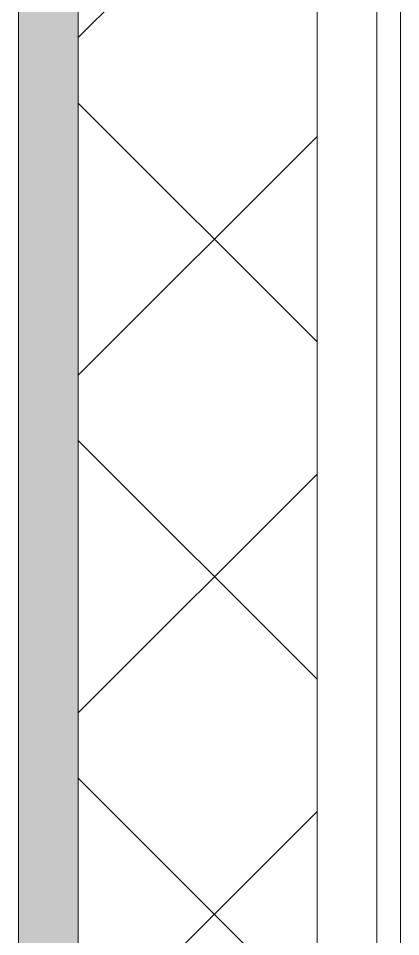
# Model space of a CAD drawing. Header units: millimetres. Extents: x -10438 to 68527, y -5058 to 44223.
# Drawn here: x 4938.5 to 5098.5, y 4445.5 to 4830.1 of the extents above; entities that cross this region are included whole.
import ezdxf

# ---------------------------------------------------------------- set-up
doc = ezdxf.new("R2010")
doc.units = ezdxf.units.MM
doc.layers.add('Стены внутренние', color=7, linetype='Continuous', lineweight=18)
doc.layers.add('Стены штриховка', color=7, linetype='Continuous', lineweight=9)

msp = doc.modelspace()

# ---------------------------------------------------------------- hatches: boundary and pattern name
at = {"layer": 'Стены внутренние'}
h = msp.add_hatch(color=256, dxfattribs=at)
h.paths.add_polyline_path([(4963.531, 4071.057), (4963.531, 5581.56), (4938.531, 5581.56), (4938.531, 4071.057)])
h.paths.add_polyline_path([(4963.531, 6511.56), (4963.531, 8678.542), (4938.531, 8678.542), (4938.531, 6511.56)])
at = {"layer": 'Стены внутренние', "lineweight": 9, "true_color": 0x0000ff}
h = msp.add_hatch(dxfattribs=at)
h.set_pattern_fill('FP_2', color=5, style=0, pattern_type=2)
h.set_pattern_definition([(45, (0, 0), (-70.7107, 70.7107), []), (135, (0, 0), (-70.7107, -70.7107), [])])
h.paths.add_polyline_path([(4963.531, 4071.057), (5063.531, 4071.057), (5063.531, 5581.56), (4963.531, 5581.56), (4963.531, 4103.714)])
h.paths.add_polyline_path([(4963.531, 6511.56), (5063.531, 6511.56), (5063.488, 8578.542), (4963.531, 8578.542), (4963.531, 6665.899)])

# ---------------------------------------------------------------- linework, layer by layer
at = {"layer": 'Стены штриховка'}
for p, q in [((4938.531, 4071.057), (4938.531, 5581.56)), ((4963.531, 5581.56), (4963.531, 4071.057)), ((5063.531, 5581.56), (5063.531, 4071.057)), ((5088.531, 4081.057), (5088.531, 5581.56)), ((5098.531, 5581.56), (5098.531, 4081.057))]:
    msp.add_line(p, q, dxfattribs=at)

doc.saveas('drawing.dxf')
